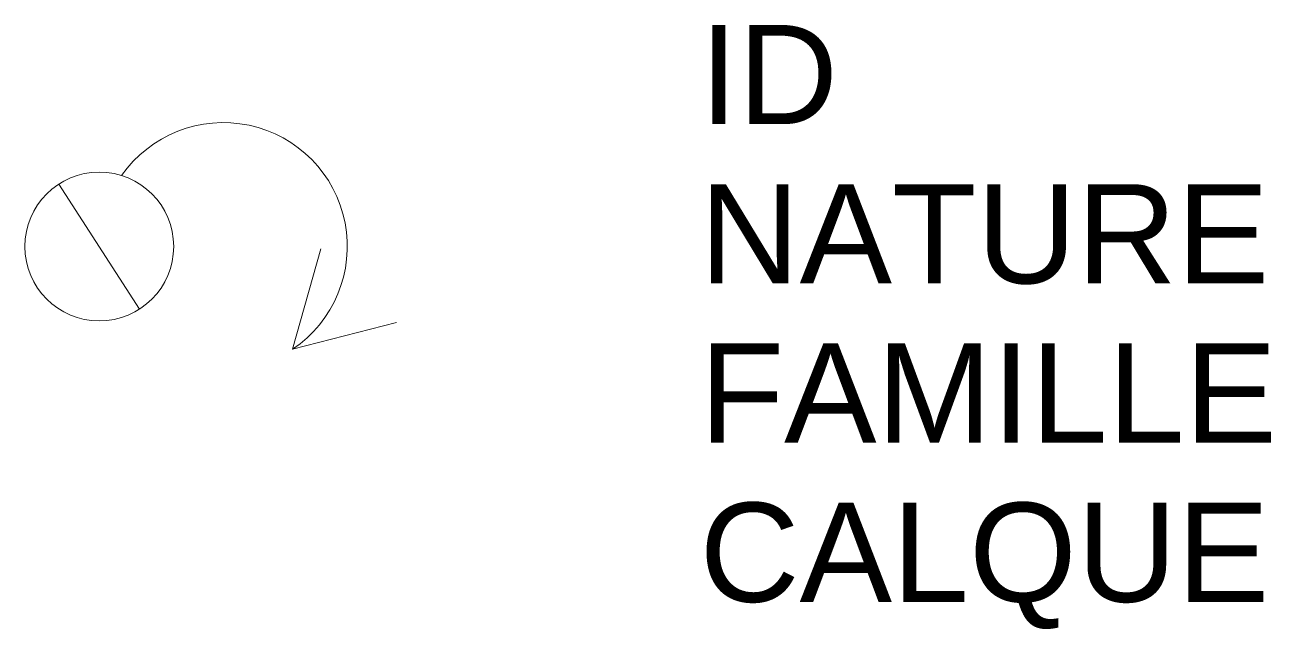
# Model space of a CAD drawing. Header units: metres. Extents: x -0.15 to 2.36, y -0.77 to 0.45.
import ezdxf

# ---------------------------------------------------------------- set-up
doc = ezdxf.new("R2010")
doc.units = ezdxf.units.M
doc.linetypes.add('Socle_Continu', pattern=[2.5, 2.5, 0])
doc.layers.add('EAUUS_SCT', color=7, linetype='Socle_Continu', lineweight=13, true_color=0x7f3f00)
doc.styles.add('Reseaux', font='arial.ttf')
doc.styles.get("Standard").update_dxf_attribs({"font": 'arial.ttf'})

msp = doc.modelspace()

# ---------------------------------------------------------------- linework, layer by layer
at = {"layer": 'EAUUS_SCT', "linetype": 'Socle_Continu'}
msp.add_line((-0.0813, 0.1261), (0.0813, -0.1261), dxfattribs=at)
at = {"layer": 'EAUUS_SCT', "linetype": 'Socle_Continu', "flags": 128}
msp.add_lwpolyline([(0.4464, -0.0044), (0.3897, -0.2074), (0.5995, -0.1535)], dxfattribs=at)
at = {"layer": 'EAUUS_SCT', "linetype": 'Socle_Continu'}
msp.add_circle((0, 0), 0.15, dxfattribs=at)
msp.add_arc((0.25, 0), 0.25, 303.9623, 145.0848, dxfattribs=at)

# ---------------------------------------------------------------- texts
at = {"layer": 'EAUUS_SCT', "linetype": 'Socle_Continu', "flags": 9}
for tag, p, s in [('ID', (1.2101, 0.247), 'CP_2131'), ('NATURE', (1.2101, -0.0743), 'Vidange')]:
    msp.add_attdef(tag, p, s, height=0.2, dxfattribs=at)
at = {"layer": 'EAUUS_SCT', "linetype": 'Socle_Continu', "style": 'Reseaux', "flags": 9}
for tag, p, s in [('FAMILLE', (1.2101, -0.3955), 'Eau usée'), ('CALQUE', (1.2101, -0.7168), 'EAUUS_SCT')]:
    msp.add_attdef(tag, p, s, height=0.2, dxfattribs=at)

doc.saveas('drawing.dxf')
